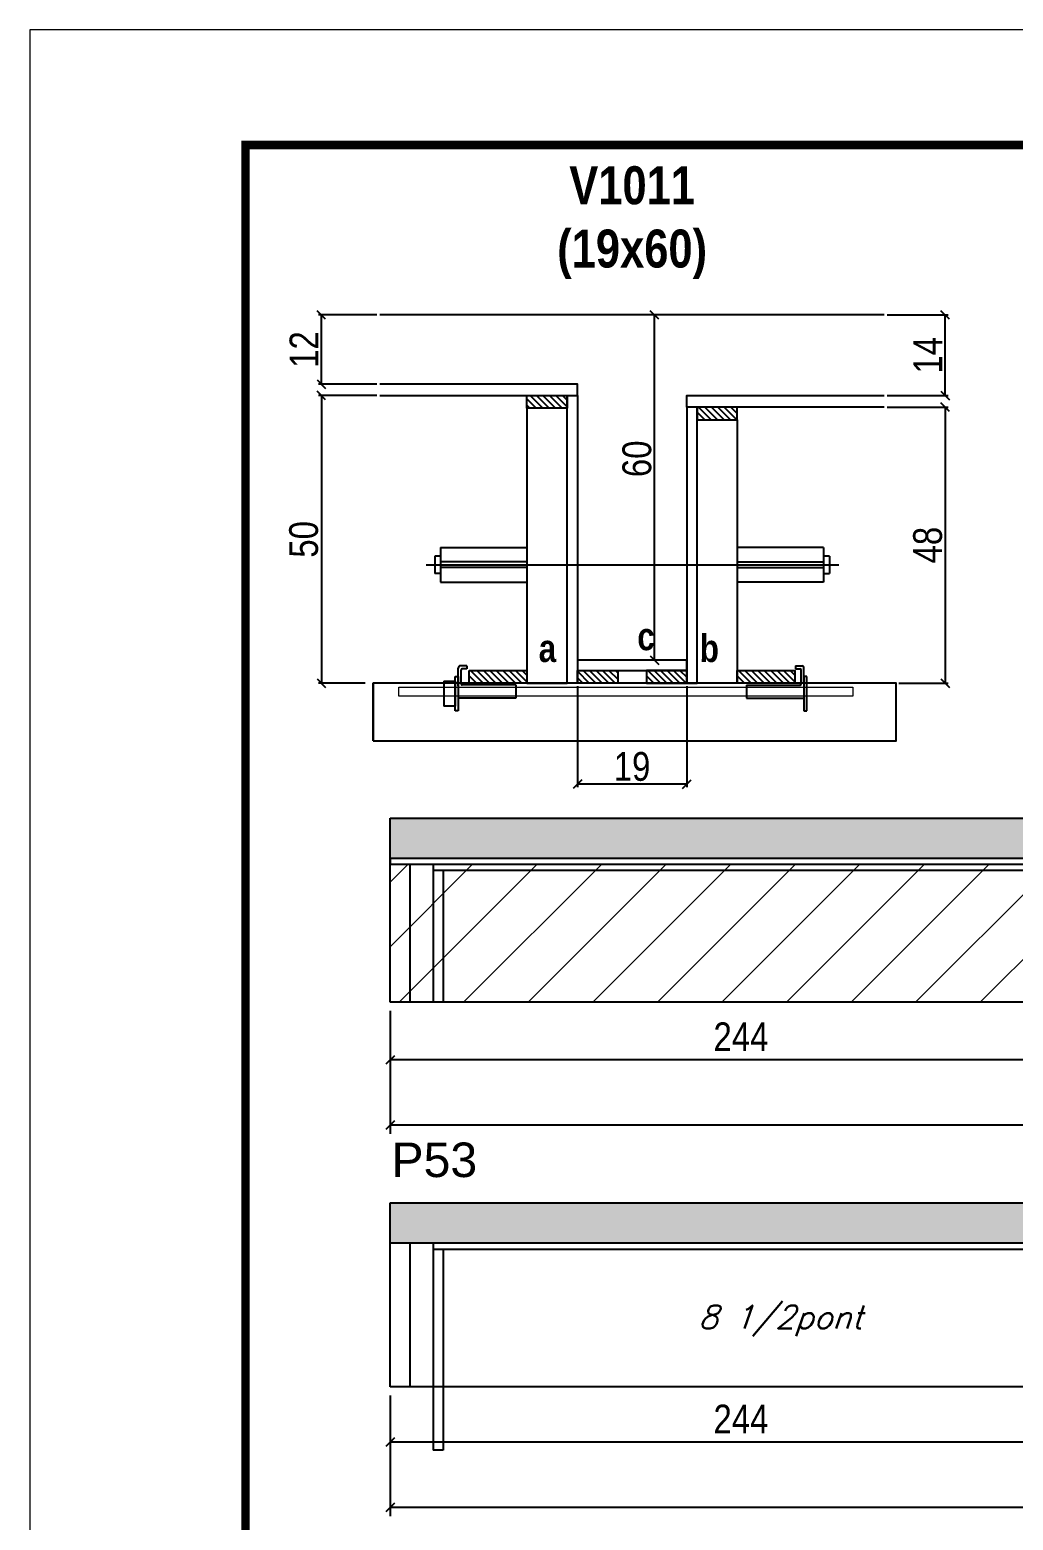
# Model space of a CAD drawing. Extents: x 3309 to 9563, y -2522 to 14608.
# Drawn here: x 3309 to 3651, y 10644 to 11162 of the extents above; entities that cross this region are included whole.
import ezdxf

# ---------------------------------------------------------------- set-up
doc = ezdxf.new("R2010")
doc.units = 0
doc.linetypes.add('DASHED', pattern=[0.75, 0.5, -0.25])
doc.linetypes.add('HIDDEN', pattern=[0.375, 0.25, -0.125])
for name, color, linetype in [('5', 5, 'Continuous'), ('barrote', 251, 'Continuous'), ('COTA', 241, 'Continuous'), ('detalhes', 4, 'Continuous'), ('NOMENCLATURA', 7, 'Continuous'), ('Painéis', 200, 'Continuous'), ('presilha', 1, 'Continuous'), ('SARR_2.2x10', 60, 'Continuous'), ('SARR_2.2x7', 40, 'Continuous'), ('SARR_3.5x7', 81, 'Continuous'), ('TENSOR', 3, 'Continuous'), ('texto', 7, 'Continuous')]:
    doc.layers.add(name, color=color, linetype=linetype)
for name, color, linetype, lineweight in [('CONCRETO', 251, 'Continuous', 25), ('Folhas', 255, 'Continuous', 9), ('Hachura', 251, 'Continuous', 9), ('SARRAFO DE PRESSAO', 251, 'DASHED', 9), ('SCO-___-LAJ', 2, 'Continuous', 0)]:
    doc.layers.add(name, color=color, linetype=linetype, lineweight=lineweight)
doc.styles.add('COTA TECNICA', font='techl___.ttf', dxfattribs={"height": 10})
doc.styles.add('COTA TECNICA 2X', font='techl___.ttf', dxfattribs={"height": 10})
doc.styles.add('Romans', font='romans.shx')
doc.styles.get("Standard").update_dxf_attribs({"font": 'arial.ttf'})
doc.styles.add('TECNICA', font='techb___.ttf', dxfattribs={"height": 10})
doc.dimstyles.new('PAINEL', dxfattribs={"dimtxt": 10, "dimasz": 3, "dimexe": 3, "dimexo": 3, "dimgap": 3, "dimtad": 1, "dimdec": 1, "dimzin": 12, "dimdsep": 46, "dimtxsty": 'COTA TECNICA', "dimblk1": 'OBLIQUE', "dimblk2": 'OBLIQUE', "dimsah": 1, "dimcen": 0.9, "dimclrd": 4, "dimclre": 4, "dimclrt": 240, "dimadec": 1, "dimazin": 3, "dimtfac": 1, "dimtdec": 1, "dimtmove": 0, "dimatfit": 3, "dimfxl": 1, "dimtolj": 1, "dimtzin": 12, "dimarcsym": 0})
doc.dimstyles.new('SECAO', dxfattribs={"dimscale": 0.333333, "dimtxt": 5, "dimasz": 9, "dimexe": 3, "dimexo": 3, "dimgap": 3, "dimtad": 1, "dimdec": 1, "dimlfac": 0.5, "dimzin": 12, "dimdsep": 46, "dimtxsty": 'COTA TECNICA 2X', "dimblk1": 'OBLIQUE', "dimblk2": 'OBLIQUE', "dimsah": 1, "dimcen": 0.9, "dimclrd": 4, "dimclre": 4, "dimclrt": 240, "dimadec": 1, "dimazin": 3, "dimtfac": 1, "dimtdec": 1, "dimtmove": 0, "dimatfit": 3, "dimfxl": 1, "dimtolj": 1, "dimtzin": 12, "dimarcsym": 0})
pattern_1 = [(135, (36735.3405, -112577.1764), (-1.122532015, -1.122532015), [])]

# ---------------------------------------------------------------- blocks, each defined once
blk = doc.blocks.new('9999999999')
at = {"layer": 'Folhas'}
blk.add_lwpolyline([(98138.98, 34190.21), (99623.98, 34190.21), (99623.98, 35240.21), (98138.98, 35240.21)], close=True, dxfattribs=at)
at = {"layer": 'Folhas', "color": 30, "const_width": 3}
blk.add_lwpolyline([(98213.98, 34230.21), (99583.98, 34230.21), (99583.98, 35200.21), (98213.98, 35200.21)], close=True, dxfattribs=at)
blk = doc.blocks.new('_Oblique')
at = {"color": 0, "linetype": 'ByBlock', "lineweight": -2}
blk.add_line((-0.5, -0.5), (0.5, 0.5), dxfattribs=at)
blk = doc.blocks.new('*D267')
at = {"layer": 'COTA', "color": 4, "lineweight": -2, "transparency": 16777216}
for p, q in [((3499.8, 10933.99), (3499.8, 10898.9)), ((3537.8, 10933.99), (3537.8, 10898.9)), ((3537.8, 10899.9), (3499.8, 10899.9))]:
    blk.add_line(p, q, dxfattribs=at)
at = {"layer": 'Defpoints', "color": 0, "transparency": 16777216}
for p in [(3499.8, 10934.99), (3537.8, 10934.99), (3499.8, 10899.9)]:
    blk.add_point(p, dxfattribs=at)
at = {"layer": 'COTA', "color": 4, "lineweight": -2, "transparency": 16777216, "xscale": 3, "yscale": 3, "zscale": 3, "rotation": 180}
blk.add_blockref('_Oblique', (3499.8, 10899.9), dxfattribs=at)
at = {"layer": 'COTA', "color": 4, "lineweight": -2, "transparency": 16777216, "xscale": 3, "yscale": 3, "zscale": 3}
blk.add_blockref('_Oblique', (3537.8, 10899.9), dxfattribs=at)
at = {"layer": 'COTA', "color": 240, "transparency": 16777216, "insert": (3518.8, 10905.99), "char_height": 10, "attachment_point": 5, "style": 'COTA TECNICA 2X'}
blk.add_mtext('\\A1;19', dxfattribs=at)
blk = doc.blocks.new('PRESILHA METÁLICA 1')
at = {"layer": 'presilha'}
for p, q in [((7.5, 10.64), (7.5, 19.86)), ((12, 21), (8.64, 21)), ((9, 11.57), (9, 18.93)), ((12, 19.5), (9.57, 19.5)), ((12, 21), (12, 19.5)), ((0, 13), (6, 13)), ((0, 13), (0, 0)), ((6, 15.5), (7.5, 15.5)), ((6, -2.5), (6, 15.5)), ((6, 13), (6, 0)), ((7.5, 15.5), (7.5, -2.5)), ((37.5, 11), (9.57, 11)), ((37.5, 11), (37.5, 4.1)), ((6, 0), (0, 0)), ((37.5, 4.1), (7.5, 4.1)), ((7.5, -2.5), (6, -2.5))]:
    blk.add_line(p, q, dxfattribs=at)
for centre, radius, start, end in [((8.64, 19.86), 1.14, 90, 180), ((9.57, 18.93), 0.57, 90, 180), ((9.57, 11.57), 0.57, 180, 270)]:
    blk.add_arc(centre, radius, start, end, dxfattribs=at)
blk = doc.blocks.new('PRESILHA METÁLICA 2')
at = {"layer": 'presilha'}
for p, q in [((-5.25, 23.5), (-5.25, 22)), ((-5.25, 23.5), (-1.89, 23.5)), ((-5.25, 22), (-2.82, 22)), ((-2.25, 14.07), (-2.25, 21.43)), ((-0.75, 14.64), (-0.75, 22.36)), ((0.75, 18), (-0.75, 18)), ((-0.75, 18), (-0.75, 0)), ((0.75, 0), (0.75, 18)), ((-30.75, 13.5), (-30.75, 6.6)), ((-30.75, 13.5), (-2.82, 13.5)), ((-30.75, 6.6), (-0.75, 6.6)), ((-0.75, 0), (0.75, 0))]:
    blk.add_line(p, q, dxfattribs=at)
for centre, radius, start, end in [((-1.89, 22.36), 1.14, 0, 90), ((-2.82, 21.43), 0.57, 0, 90), ((-2.82, 14.07), 0.57, 270, 0)]:
    blk.add_arc(centre, radius, start, end, dxfattribs=at)
blk = doc.blocks.new('*D268')
at = {"layer": 'COTA', "color": 4, "lineweight": -2, "transparency": 16777216}
for p, q in [((3430.1, 11034.99), (3409.75, 11034.99)), ((3410.75, 11034.99), (3410.75, 10934.99)), ((3425.99, 10934.99), (3409.75, 10934.99))]:
    blk.add_line(p, q, dxfattribs=at)
at = {"layer": 'Defpoints', "color": 0, "transparency": 16777216}
for p in [(3431.1, 11034.99), (3410.75, 10934.99), (3426.99, 10934.99)]:
    blk.add_point(p, dxfattribs=at)
at = {"layer": 'COTA', "color": 4, "lineweight": -2, "transparency": 16777216, "xscale": 3, "yscale": 3, "zscale": 3}
for p, rotation in [((3410.75, 11034.99), 90), ((3410.75, 10934.99), 270)]:
    blk.add_blockref('_Oblique', p, dxfattribs=dict(at, rotation=rotation))
at = {"layer": 'COTA', "color": 240, "transparency": 16777216, "insert": (3404.65, 10984.99), "char_height": 10, "attachment_point": 5, "rotation": 90, "style": 'COTA TECNICA 2X'}
blk.add_mtext('\\A1;50', dxfattribs=at)
blk = doc.blocks.new('*D269')
at = {"layer": 'COTA', "color": 4, "lineweight": -2, "transparency": 16777216}
for p, q in [((3607.5, 11030.99), (3628.72, 11030.99)), ((3627.72, 11030.99), (3627.72, 10934.99)), ((3611.61, 10934.99), (3628.72, 10934.99))]:
    blk.add_line(p, q, dxfattribs=at)
at = {"layer": 'Defpoints', "color": 0, "transparency": 16777216}
for p in [(3606.5, 11030.99), (3610.61, 10934.99), (3627.72, 10934.99)]:
    blk.add_point(p, dxfattribs=at)
at = {"layer": 'COTA', "color": 4, "lineweight": -2, "transparency": 16777216, "xscale": 3, "yscale": 3, "zscale": 3}
for p, rotation in [((3627.72, 11030.99), 90), ((3627.72, 10934.99), 270)]:
    blk.add_blockref('_Oblique', p, dxfattribs=dict(at, rotation=rotation))
at = {"layer": 'COTA', "color": 240, "transparency": 16777216, "insert": (3621.62, 10982.99), "char_height": 10, "attachment_point": 5, "rotation": 90, "style": 'COTA TECNICA 2X'}
blk.add_mtext('\\A1;48', dxfattribs=at)
blk = doc.blocks.new('*D270')
at = {"layer": 'COTA', "color": 4, "lineweight": -2, "transparency": 16777216}
for p, q in [((3536.8, 11062.99), (3525.63, 11062.99)), ((3526.63, 10942.99), (3526.63, 11062.99)), ((3536.8, 10942.99), (3525.63, 10942.99))]:
    blk.add_line(p, q, dxfattribs=at)
at = {"layer": 'Defpoints', "color": 0, "transparency": 16777216}
for p in [(3526.63, 11062.99), (3537.8, 11062.99), (3537.8, 10942.99)]:
    blk.add_point(p, dxfattribs=at)
at = {"layer": 'COTA', "color": 4, "lineweight": -2, "transparency": 16777216, "xscale": 3, "yscale": 3, "zscale": 3}
for p, rotation in [((3526.63, 11062.99), 90), ((3526.63, 10942.99), 270)]:
    blk.add_blockref('_Oblique', p, dxfattribs=dict(at, rotation=rotation))
at = {"layer": 'COTA', "color": 240, "transparency": 16777216, "insert": (3520.52, 11012.99), "char_height": 10, "attachment_point": 5, "rotation": 90, "style": 'COTA TECNICA 2X'}
blk.add_mtext('\\A1;60', dxfattribs=at)
blk = doc.blocks.new('*D271')
at = {"layer": 'COTA', "color": 4, "lineweight": -2, "transparency": 16777216}
for p, q in [((3607.5, 11062.99), (3628.72, 11062.99)), ((3627.72, 11034.99), (3627.72, 11062.99)), ((3607.5, 11034.99), (3628.72, 11034.99))]:
    blk.add_line(p, q, dxfattribs=at)
at = {"layer": 'Defpoints', "color": 0, "transparency": 16777216}
for p in [(3606.5, 11062.99), (3627.72, 11062.99), (3606.5, 11034.99)]:
    blk.add_point(p, dxfattribs=at)
at = {"layer": 'COTA', "color": 4, "lineweight": -2, "transparency": 16777216, "xscale": 3, "yscale": 3, "zscale": 3}
for p, rotation in [((3627.72, 11062.99), 90), ((3627.72, 11034.99), 270)]:
    blk.add_blockref('_Oblique', p, dxfattribs=dict(at, rotation=rotation))
at = {"layer": 'COTA', "color": 240, "transparency": 16777216, "insert": (3621.65, 11048.99), "char_height": 10, "attachment_point": 5, "rotation": 90, "style": 'COTA TECNICA 2X'}
blk.add_mtext('\\A1;14', dxfattribs=at)
blk = doc.blocks.new('*D308')
at = {"layer": 'COTA', "color": 4, "lineweight": -2, "transparency": 16777216}
for p, q in [((3430.1, 11062.99), (3409.75, 11062.99)), ((3410.75, 11038.99), (3410.75, 11062.99)), ((3430.1, 11038.99), (3409.75, 11038.99))]:
    blk.add_line(p, q, dxfattribs=at)
at = {"layer": 'Defpoints', "color": 0, "transparency": 16777216}
for p in [(3410.75, 11062.99), (3431.1, 11062.99), (3431.1, 11038.99)]:
    blk.add_point(p, dxfattribs=at)
at = {"layer": 'COTA', "color": 4, "lineweight": -2, "transparency": 16777216, "xscale": 3, "yscale": 3, "zscale": 3}
for p, rotation in [((3410.75, 11062.99), 90), ((3410.75, 11038.99), 270)]:
    blk.add_blockref('_Oblique', p, dxfattribs=dict(at, rotation=rotation))
at = {"layer": 'COTA', "color": 240, "transparency": 16777216, "insert": (3404.7, 11050.99), "char_height": 10, "attachment_point": 5, "rotation": 90, "style": 'COTA TECNICA 2X'}
blk.add_mtext('\\A1;12', dxfattribs=at)
blk = doc.blocks.new('*D261')
at = {"layer": 'COTA', "color": 4, "linetype": 'ByBlock', "lineweight": -2, "transparency": 16777216}
for p, q in [((3434.67, 10821.05), (3434.67, 10801)), ((3678.67, 10821.05), (3678.67, 10801)), ((3678.67, 10804), (3434.67, 10804))]:
    blk.add_line(p, q, dxfattribs=at)
at = {"layer": 'Defpoints', "color": 0, "linetype": 'ByBlock', "transparency": 16777216}
for p in [(3434.67, 10824.05), (3678.67, 10824.05), (3434.67, 10804)]:
    blk.add_point(p, dxfattribs=at)
at = {"layer": 'COTA', "color": 4, "linetype": 'ByBlock', "lineweight": -2, "transparency": 16777216, "xscale": 3, "yscale": 3, "zscale": 3, "rotation": 180}
blk.add_blockref('_Oblique', (3434.67, 10804), dxfattribs=at)
at = {"layer": 'COTA', "color": 4, "linetype": 'ByBlock', "lineweight": -2, "transparency": 16777216, "xscale": 3, "yscale": 3, "zscale": 3}
blk.add_blockref('_Oblique', (3678.67, 10804), dxfattribs=at)
at = {"layer": 'COTA', "color": 240, "linetype": 'ByBlock', "transparency": 16777216, "insert": (3556.67, 10812.07), "char_height": 10, "attachment_point": 5, "style": 'COTA TECNICA'}
blk.add_mtext('\\A1;244', dxfattribs=at)
blk = doc.blocks.new('*D298')
at = {"layer": 'COTA', "color": 4, "linetype": 'ByBlock', "lineweight": -2, "transparency": 16777216}
for p, q in [((3434.67, 10821.05), (3434.67, 10778.31)), ((4570.67, 10821.05), (4570.67, 10778.31)), ((4570.67, 10781.31), (3434.67, 10781.31))]:
    blk.add_line(p, q, dxfattribs=at)
at = {"layer": 'Defpoints', "color": 0, "linetype": 'ByBlock', "transparency": 16777216}
for p in [(3434.67, 10824.05), (4570.67, 10824.05), (3434.67, 10781.31)]:
    blk.add_point(p, dxfattribs=at)
at = {"layer": 'COTA', "color": 4, "linetype": 'ByBlock', "lineweight": -2, "transparency": 16777216, "xscale": 3, "yscale": 3, "zscale": 3, "rotation": 180}
blk.add_blockref('_Oblique', (3434.67, 10781.31), dxfattribs=at)
at = {"layer": 'COTA', "color": 4, "linetype": 'ByBlock', "lineweight": -2, "transparency": 16777216, "xscale": 3, "yscale": 3, "zscale": 3}
blk.add_blockref('_Oblique', (4570.67, 10781.31), dxfattribs=at)
at = {"layer": 'COTA', "color": 240, "linetype": 'ByBlock', "transparency": 16777216, "insert": (4002.67, 10789.53), "char_height": 10, "attachment_point": 5, "style": 'COTA TECNICA'}
blk.add_mtext('\\A1;1136', dxfattribs=at)
blk = doc.blocks.new('*D263')
at = {"layer": 'COTA', "color": 4, "linetype": 'ByBlock', "lineweight": -2, "transparency": 16777216}
for p, q in [((3434.67, 10687.33), (3434.67, 10668.12)), ((3678.67, 10671.33), (3678.67, 10674.12)), ((3678.67, 10671.12), (3434.67, 10671.12))]:
    blk.add_line(p, q, dxfattribs=at)
at = {"layer": 'Defpoints', "color": 0, "linetype": 'ByBlock', "transparency": 16777216}
for p in [(3434.67, 10690.33), (3434.67, 10671.12), (3678.67, 10668.33)]:
    blk.add_point(p, dxfattribs=at)
at = {"layer": 'COTA', "color": 4, "linetype": 'ByBlock', "lineweight": -2, "transparency": 16777216, "xscale": 3, "yscale": 3, "zscale": 3, "rotation": 180}
blk.add_blockref('_Oblique', (3434.67, 10671.12), dxfattribs=at)
at = {"layer": 'COTA', "color": 4, "linetype": 'ByBlock', "lineweight": -2, "transparency": 16777216, "xscale": 3, "yscale": 3, "zscale": 3}
blk.add_blockref('_Oblique', (3678.67, 10671.12), dxfattribs=at)
at = {"layer": 'COTA', "color": 240, "linetype": 'ByBlock', "transparency": 16777216, "insert": (3556.67, 10679.19), "char_height": 10, "attachment_point": 5, "style": 'COTA TECNICA'}
blk.add_mtext('\\A1;244', dxfattribs=at)
blk = doc.blocks.new('*D303')
at = {"layer": 'COTA', "color": 4, "linetype": 'ByBlock', "lineweight": -2, "transparency": 16777216}
for p, q in [((3434.67, 10687.33), (3434.67, 10645.43)), ((4095.67, 10687.33), (4095.67, 10645.43)), ((4095.67, 10648.43), (3434.67, 10648.43))]:
    blk.add_line(p, q, dxfattribs=at)
at = {"layer": 'Defpoints', "color": 0, "linetype": 'ByBlock', "transparency": 16777216}
for p in [(3434.67, 10690.33), (4095.67, 10690.33), (3434.67, 10648.43)]:
    blk.add_point(p, dxfattribs=at)
at = {"layer": 'COTA', "color": 4, "linetype": 'ByBlock', "lineweight": -2, "transparency": 16777216, "xscale": 3, "yscale": 3, "zscale": 3, "rotation": 180}
blk.add_blockref('_Oblique', (3434.67, 10648.43), dxfattribs=at)
at = {"layer": 'COTA', "color": 4, "linetype": 'ByBlock', "lineweight": -2, "transparency": 16777216, "xscale": 3, "yscale": 3, "zscale": 3}
blk.add_blockref('_Oblique', (4095.67, 10648.43), dxfattribs=at)
at = {"layer": 'COTA', "color": 240, "linetype": 'ByBlock', "transparency": 16777216, "insert": (3765.17, 10656.53), "char_height": 10, "attachment_point": 5, "style": 'COTA TECNICA'}
blk.add_mtext('\\A1;661', dxfattribs=at)

msp = doc.modelspace()

# ---------------------------------------------------------------- hatches: boundary and pattern name
at = {"layer": 'COTA'}
h = msp.add_hatch(dxfattribs=at)
h.set_pattern_fill('AR-CONC', color=256, scale=0.03)
h.set_pattern_definition([(50, (-3492.0737, -2387.9522), (5.4655401, -0.4781726), [0.5715, -6.2865]), (355, (-3492.0737, -2387.952), (-1.0573026, 5.7317054), [0.4572, -5.0292175]), (100.451445, (-3491.618, -2387.992), (4.4082374, 5.2535326), [0.4857003, -5.3427073]), (46.1842, (-3492.0737, -2386.428), (8.1323712, -1.2612698), [0.85725, -9.42975]), (96.63556, (-3491.396, -2386.533), (7.122124, 7.4227837), [0.7285507, -8.0140682]), (351.18415, (-3492.074, -2386.428), (7.122124, 7.4227837), [0.685799, -7.543792]), (21, (-3491.3117, -2386.8092), (4.5484317, -3.067956), [0.5715, -6.2865]), (326, (-3491.3117, -2386.809), (1.8540609, 5.525639), [0.4572, -5.0292]), (71.451445, (-3490.9326, -2387.065), (6.4024926, 2.457683), [0.4857003, -5.3426981]), (37.5, (-3492.0737, -2387.9522), (0.0926581, 2.53665117), [0, -4.96824, 0, -5.1054, 0, -5.04825]), (7.5, (-3492.0737, -2387.9522), (2.00458988, 3.00541724), [0, -2.91084, 0, -4.85394, 0, -1.92405]), (327.5, (-3493.773, -2387.9522), (4.06771786, -0.17186232), [0, -1.905, 0, -5.9436, 0, -7.8867]), (317.5, (-3494.535, -2387.9522), (4.44387544, 0.7627947), [0, -2.4765, 0, -3.94716, 0, -5.6007])])
h.paths.add_polyline_path([(3434.67, 10888.05), (3434.67, 10874.05), (4570.67, 10874.05), (4570.67, 10888.05)])
h = msp.add_hatch(dxfattribs=at)
h.set_pattern_fill('AR-CONC', color=256, scale=0.03)
h.set_pattern_definition([(50, (-3492.0737, -2527.6724), (5.4655401, -0.4781726), [0.5715, -6.2865]), (355, (-3492.0737, -2527.6724), (-1.0573026, 5.7317054), [0.4572, -5.0292175]), (100.451445, (-3491.618, -2527.712), (4.4082374, 5.2535326), [0.4857003, -5.3427073]), (46.1842, (-3492.0737, -2526.1484), (8.1323712, -1.2612698), [0.85725, -9.42975]), (96.63556, (-3491.396, -2526.2535), (7.122124, 7.4227837), [0.7285507, -8.0140682]), (351.18415, (-3492.074, -2526.148), (7.122124, 7.4227837), [0.685799, -7.543792]), (21, (-3491.3117, -2526.5294), (4.5484317, -3.067956), [0.5715, -6.2865]), (326, (-3491.3117, -2526.5294), (1.8540609, 5.525639), [0.4572, -5.0292]), (71.451445, (-3490.9326, -2526.785), (6.4024926, 2.457683), [0.4857003, -5.3426981]), (37.5, (-3492.0737, -2527.6724), (0.0926581, 2.53665117), [0, -4.96824, 0, -5.1054, 0, -5.04825]), (7.5, (-3492.0737, -2527.6724), (2.00458988, 3.00541724), [0, -2.91084, 0, -4.85394, 0, -1.92405]), (327.5, (-3493.773, -2527.6724), (4.06771786, -0.17186232), [0, -1.905, 0, -5.9436, 0, -7.8867]), (317.5, (-3494.535, -2527.6724), (4.44387544, 0.7627947), [0, -2.4765, 0, -3.94716, 0, -5.6007])])
h.paths.add_polyline_path([(4095.67, 10740.33), (4095.67, 10754.33), (3434.67, 10754.33), (3434.67, 10740.33)])
at = {"layer": 'Hachura'}
h = msp.add_hatch(dxfattribs=at)
h.set_pattern_fill('ANSI31', color=256, scale=5)
h.paths.add_polyline_path([(3678.67, 10824.05), (3678.67, 10872.05), (3434.67, 10872.05), (3434.67, 10824.05)])
h.paths.add_polyline_path([(3678.67, 10872.05), (3678.67, 10824.05), (3922.67, 10824.05), (3922.67, 10872.05)])
h.paths.add_polyline_path([(3922.67, 10872.05), (3922.67, 10824.05), (4153.67, 10824.05), (4153.67, 10872.05)])
h.paths.add_polyline_path([(4397.67, 10824.05), (4397.67, 10872.05), (4153.67, 10872.05), (4153.67, 10824.05)])
h.paths.add_polyline_path([(4397.67, 10872.05), (4397.67, 10824.05), (4570.67, 10824.05), (4570.67, 10872.05)])
at = {"layer": 'SARR_2.2x10'}
h = msp.add_hatch(dxfattribs=at)
h.set_pattern_fill('ANSI31', color=256, scale=0.5, angle=90)
h.set_pattern_definition([(135, (36655.7405, -112577.1764), (-1.122532015, -1.122532015), [])])
h.paths.add_polyline_path([(3462.2, 10939.39), (3462.2, 10934.99), (3482.2, 10934.99), (3482.2, 10939.39)])
h = msp.add_hatch(dxfattribs=at)
h.set_pattern_fill('ANSI31', color=256, scale=0.5, angle=90)
h.set_pattern_definition([(135, (36748.9405, -112577.1764), (-1.122532015, -1.122532015), [])])
h.paths.add_polyline_path([(3555.4, 10939.39), (3555.4, 10934.99), (3575.4, 10934.99), (3575.4, 10939.39)])
at = {"layer": 'SARR_2.2x7'}
h = msp.add_hatch(dxfattribs=at)
h.set_pattern_fill('ANSI31', color=256, scale=0.5, angle=90)
h.set_pattern_definition([(135, (36669.7405, -112481.5764), (-1.122532015, -1.122532015), [])])
h.paths.add_polyline_path([(3496.2, 11034.99), (3496.2, 11030.59), (3482.2, 11030.59), (3482.2, 11034.99)])
h = msp.add_hatch(dxfattribs=at)
h.set_pattern_fill('ANSI31', color=256, scale=0.5, angle=90)
h.set_pattern_definition([(135, (36649.7405, -112485.5764), (-1.122532015, -1.122532015), [])])
h.paths.add_polyline_path([(3541.4, 11030.99), (3541.4, 11026.59), (3555.4, 11026.59), (3555.4, 11030.99)])
h = msp.add_hatch(dxfattribs=at)
h.set_pattern_fill('ANSI31', color=256, scale=0.5, angle=90)
h.set_pattern_definition(pattern_1)
h.paths.add_polyline_path([(3513.8, 10934.99), (3513.8, 10939.39), (3499.8, 10939.39), (3499.8, 10934.99)])
h = msp.add_hatch(dxfattribs=at)
h.set_pattern_fill('ANSI31', color=256, scale=0.5, angle=90)
h.set_pattern_definition(pattern_1)
h.paths.add_polyline_path([(3523.8, 10939.39), (3523.8, 10934.99), (3537.8, 10934.99), (3537.8, 10939.39)])

# ---------------------------------------------------------------- linework, layer by layer
at = {"ltscale": 3}
for p, q in [((3450.2, 10979.16), (3450.2, 10973.16)), ((3452.2, 10979.16), (3450.2, 10979.16)), ((3452.2, 10982.16), (3452.2, 10970.16)), ((3452.2, 10982.16), (3482.2, 10982.16)), ((3585.4, 10982.16), (3555.4, 10982.16)), ((3585.4, 10982.16), (3585.4, 10970.16)), ((3587.4, 10979.16), (3585.4, 10979.16)), ((3587.4, 10979.16), (3587.4, 10973.16)), ((3482.2, 10977.16), (3452.2, 10977.16)), ((3482.2, 10975.16), (3452.2, 10975.16)), ((3555.4, 10977.16), (3585.4, 10977.16)), ((3555.4, 10975.16), (3585.4, 10975.16)), ((3452.2, 10973.16), (3450.2, 10973.16)), ((3452.2, 10970.16), (3482.2, 10970.16)), ((3585.4, 10970.16), (3555.4, 10970.16)), ((3585.4, 10973.16), (3587.4, 10973.16))]:
    msp.add_line(p, q, dxfattribs=at)
at = {"layer": 'barrote'}
msp.add_lwpolyline([(3428.75, 10914.99), (3610.66, 10914.99), (3610.66, 10934.99), (3428.75, 10934.99)], close=True, dxfattribs=at)
at = {"layer": 'CONCRETO', "linetype": 'Continuous'}
msp.add_line((3606.5, 11062.99), (3431.1, 11062.99), dxfattribs=at)
at = {"layer": 'COTA'}
for p, q in [((3434.67, 10874.05, 0), (3434.67, 10888.05, 0)), ((3434.67, 10888.05, 0), (4570.67, 10888.05, 0)), ((3434.67, 10740.33, 0), (3434.67, 10754.33, 0)), ((3434.67, 10754.33, 0), (4095.67, 10754.33, 0)), ((3453.17, 10668.33, 0), (3449.67, 10668.33, 0))]:
    msp.add_line(p, q, dxfattribs=at)
at = {"layer": 'detalhes', "color": 250}
msp.add_line((3428.75, 10914.99), (3428.75, 10934.99), dxfattribs=at)
at = {"layer": 'Painéis', "linetype": 'ByBlock'}
for p, q in [((4570.67, 10874.05, 0), (3434.67, 10874.05, 0)), ((3434.67, 10824.05, 0), (3434.67, 10874.05, 0)), ((4570.67, 10824.05, 0), (3434.67, 10824.05, 0)), ((4095.67, 10740.33, 0), (3434.67, 10740.33, 0)), ((3434.67, 10690.33, 0), (3434.67, 10740.33, 0)), ((4095.67, 10690.33, 0), (3434.67, 10690.33, 0))]:
    msp.add_line(p, q, dxfattribs=at)
at = {"layer": 'Painéis', "linetype": 'Continuous', "elevation": 0}
for points in [[(3431.1, 11034.99), (3499.8, 11034.99), (3499.8, 11038.99), (3431.1, 11038.99)], [(3606.5, 11030.99), (3537.8, 11030.99), (3537.8, 11034.99), (3606.5, 11034.99)]]:
    msp.add_lwpolyline(points, dxfattribs=at)
at = {"layer": 'Painéis', "linetype": 'Continuous'}
for points in [[(3496.2, 10934.99), (3496.2, 11034.99), (3499.8, 11034.99), (3499.8, 10934.99)], [(3541.4, 10934.99), (3541.4, 11030.99), (3537.8, 11030.99), (3537.8, 10934.99)], [(3537.8, 10942.99), (3499.8, 10942.99), (3499.8, 10939.39), (3537.8, 10939.39)]]:
    msp.add_lwpolyline(points, close=True, dxfattribs=at)
at = {"layer": 'Painéis', "linetype": 'ByBlock', "elevation": 0}
msp.add_lwpolyline([(3434.67, 10872.05), (4570.67, 10872.05), (4570.67, 10874.05), (3434.67, 10874.05)], close=True, dxfattribs=at)
at = {"layer": 'SARR_2.2x10'}
for points in [[(3462.2, 10939.39), (3482.2, 10939.39), (3482.2, 10934.99), (3462.2, 10934.99)], [(3555.4, 10939.39), (3575.4, 10939.39), (3575.4, 10934.99), (3555.4, 10934.99)]]:
    msp.add_lwpolyline(points, close=True, dxfattribs=at)
at = {"layer": 'SARR_2.2x7', "linetype": 'Continuous'}
for p, q in [((3441.67, 10824.05, 0), (3441.67, 10872.05, 0)), ((3678.67, 10869.85, 0), (3449.67, 10869.85, 0)), ((3441.67, 10690.33, 0), (3441.67, 10740.33, 0)), ((3678.67, 10738.13, 0), (3449.67, 10738.13, 0))]:
    msp.add_line(p, q, dxfattribs=at)
at = {"layer": 'SARR_2.2x7', "elevation": 0}
for points in [[(3482.2, 11034.99), (3496.2, 11034.99), (3496.2, 11030.59), (3482.2, 11030.59)], [(3555.4, 11030.99), (3541.4, 11030.99), (3541.4, 11026.59), (3555.4, 11026.59)]]:
    msp.add_lwpolyline(points, close=True, dxfattribs=at)
at = {"layer": 'SARR_2.2x7'}
for points in [[(3499.8, 10939.39), (3513.8, 10939.39), (3513.8, 10934.99), (3499.8, 10934.99)], [(3537.8, 10939.39), (3523.8, 10939.39), (3523.8, 10934.99), (3537.8, 10934.99)]]:
    msp.add_lwpolyline(points, close=True, dxfattribs=at)
at = {"layer": 'SARR_3.5x7'}
for p, q in [((3449.67, 10872.05, 0), (3449.67, 10824.05, 0)), ((3453.17, 10869.85, 0), (3453.17, 10824.05, 0)), ((3449.67, 10740.33, 0), (3449.67, 10668.33, 0)), ((3453.17, 10738.13, 0), (3453.17, 10668.33, 0))]:
    msp.add_line(p, q, dxfattribs=at)
for points in [[(3496.2, 11030.59), (3482.2, 11030.59), (3482.2, 10934.99), (3496.2, 10934.99)], [(3541.4, 11026.59), (3555.4, 11026.59), (3555.4, 10934.99), (3541.4, 10934.99)]]:
    msp.add_lwpolyline(points, close=True, dxfattribs=at)
at = {"layer": 'SCO-___-LAJ', "color": 1}
msp.add_lwpolyline([(3437.75, 10933.66), (3595.58, 10933.66), (3595.58, 10930.46), (3437.75, 10930.46)], close=True, dxfattribs=at)
at = {"layer": 'TENSOR', "linetype": 'HIDDEN', "ltscale": 0.5}
msp.add_line((3447.2, 10976.16), (3590.71, 10976.16), dxfattribs=at)

# ---------------------------------------------------------------- block references
at = {"layer": 'presilha', "xscale": 0.6666666666666666, "yscale": 0.6666666666666666, "zscale": 0.6666666666666666}
for name, p in [('PRESILHA METÁLICA 1', (3453.33, 10927.03)), ('PRESILHA METÁLICA 2', (3579.08, 10925.36))]:
    msp.add_blockref(name, p, dxfattribs=at)
at = {"layer": 'SARRAFO DE PRESSAO', "color": 6, "linetype": 'ByBlock'}
msp.add_blockref('9999999999', (-94829.61, -24078.07), dxfattribs=at)

# ---------------------------------------------------------------- texts
at = {"layer": '5', "linetype": 'Continuous'}
msp.add_text('P53', height=12, rotation=0, dxfattribs=at).set_placement((3435.12, 10763.3, 0))
at = {"layer": 'detalhes', "style": 'TECNICA'}
for s, p in [('c', (3520.62, 10946.46)), ('a', (3486.33, 10942.35)), ('b', (3542.3, 10942.34))]:
    msp.add_text(s, height=9.6, dxfattribs=at).set_placement(p)
at = {"layer": 'NOMENCLATURA', "insert": (3518.83, 11114.69), "char_height": 13.2, "attachment_point": 2, "style": 'TECNICA'}
msp.add_mtext_dynamic_manual_height_columns('V1011\\P(19x60)', width=300.2766, gutter_width=1, heights=[0], dxfattribs=at)
at = {"layer": 'texto', "color": 2, "insert": (3570.42, 10713.33, 0), "char_height": 8, "attachment_point": 5, "style": 'Romans'}
msp.add_mtext('{\\Q19;\\C256;8 1/2pont}', dxfattribs=at)

# ---------------------------------------------------------------- dimensions: what is measured, and where the dimension line sits
at = {"layer": 'COTA'}
for base, p1, p2, picture, middle in [((3410.75, 11062.99), (3431.1, 11038.99), (3431.1, 11062.99), '*D308', (3404.7, 11050.99)), ((3627.72, 11062.99), (3606.5, 11034.99), (3606.5, 11062.99), '*D271', (3621.65, 11048.99)), ((3410.75, 10934.99, 0), (3431.1, 11034.99), (3426.99, 10934.99, 0), '*D268', (3404.65, 10984.99, 0)), ((3627.72, 10934.99, 0), (3606.5, 11030.99), (3610.61, 10934.99, 0), '*D269', (3621.62, 10982.99, 0))]:
    dim = msp.add_linear_dim(base=base, p1=p1, p2=p2, angle=90, dimstyle='SECAO', dxfattribs=at)
    dim.commit()
    dim.dimension.update_dxf_attribs({"geometry": picture, "text_midpoint": middle})
for base, p1, p2, angle, picture, middle in [((3526.63, 11062.99), (3537.8, 10942.99), (3537.8, 11062.99), 90, '*D270', (3526.63, 11012.99)), ((3499.8, 10899.9), (3537.8, 10934.99), (3499.8, 10934.99), 180, '*D267', (3518.8, 10899.9))]:
    dim = msp.add_linear_dim(base=base, p1=p1, p2=p2, angle=angle, dimstyle='SECAO', dxfattribs=at)
    dim.commit()
    dim.dimension.update_dxf_attribs({"geometry": picture, "text_midpoint": middle, "dimtype": 160})
at = {"layer": 'COTA', "linetype": 'ByBlock'}
for base, p1, p2, picture, middle in [((3434.67, 10804, 0), (3678.67, 10824.05, 0), (3434.67, 10824.05, 0), '*D261', (3556.67, 10812.07, 0)), ((3434.67, 10671.12, 0), (3678.67, 10668.33, 0), (3434.67, 10690.33, 0), '*D263', (3556.67, 10679.19, 0))]:
    dim = msp.add_linear_dim(base=base, p1=p1, p2=p2, angle=180, dimstyle='PAINEL', override={"dimtmove": 1}, dxfattribs=at)
    dim.commit()
    dim.dimension.update_dxf_attribs({"geometry": picture, "text_midpoint": middle})
for base, p1, p2, picture, middle in [((3434.67, 10781.31, 0), (4570.67, 10824.05, 0), (3434.67, 10824.05, 0), '*D298', (4002.67, 10789.53, 0)), ((3434.67, 10648.43, 0), (4095.67, 10690.33, 0), (3434.67, 10690.33, 0), '*D303', (3765.17, 10656.53, 0))]:
    dim = msp.add_linear_dim(base=base, p1=p1, p2=p2, angle=180, dimstyle='PAINEL', dxfattribs=at)
    dim.commit()
    dim.dimension.update_dxf_attribs({"geometry": picture, "text_midpoint": middle})

doc.saveas('drawing.dxf')
